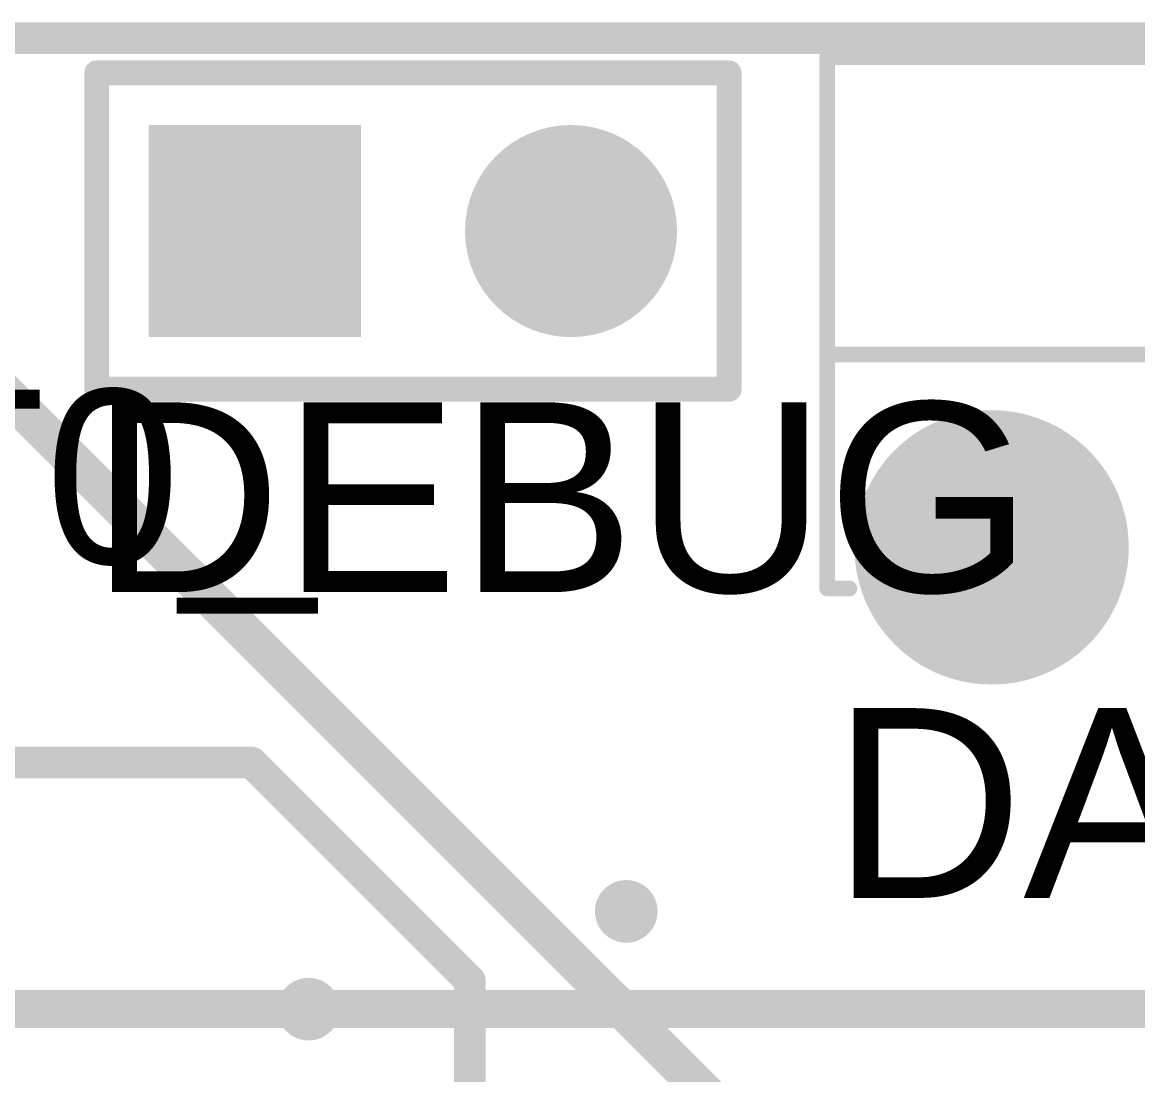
# Model space of a CAD drawing. Header units: millimetres. Extents: x -0.39 to 4.37, y -0.38 to 3.54.
# Drawn here: x 3.0603 to 3.413, y 3.1841 to 3.5168 of the extents above; entities that cross this region are included whole.
import ezdxf

# ---------------------------------------------------------------- set-up
doc = ezdxf.new("R2010")
doc.units = ezdxf.units.MM
doc.header["$MEASUREMENT"] = 0
for name, color, linetype in [('BottomLayer', 5, 'Continuous'), ('BottomSolder', 6, 'Continuous'), ('Mechanical2', 216, 'Continuous'), ('MultiLayer', 9, 'Continuous'), ('PadHoleLayer', 156, 'Continuous'), ('TopLayer', 1, 'Continuous'), ('TopOverlay', 2, 'Continuous'), ('TopSolder', 216, 'Continuous'), ('ViaHoleLayer', 16, 'Continuous')]:
    doc.layers.add(name, color=color, linetype=linetype)
doc.styles.add('Arial', font='', dxfattribs={"height": 0.2})
doc.styles.get('Arial').set_extended_font_data('Arial')

# ---------------------------------------------------------------- blocks, each defined once
blk = doc.blocks.new('HDR1X7H_235')
at = {"layer": 'BottomLayer'}
h = blk.add_hatch(color=5, dxfattribs=at)
edge = h.paths.add_edge_path()
edge.add_arc((0.6, 0), 0.03937, 0, 360)
at = {"layer": 'BottomSolder'}
h = blk.add_hatch(color=6, dxfattribs=at)
edge = h.paths.add_edge_path()
edge.add_arc((0.6, 0), 0.04337, 0, 360)
at = {"layer": 'MultiLayer'}
h = blk.add_hatch(color=9, dxfattribs=at)
edge = h.paths.add_edge_path()
edge.add_arc((0.6, 0), 0.03937, 0, 360)
at = {"layer": 'PadHoleLayer'}
h = blk.add_hatch(color=156, dxfattribs=at)
edge = h.paths.add_edge_path()
edge.add_arc((0.6, 0), 0.01969, 0, 360)
at = {"layer": 'TopLayer'}
h = blk.add_hatch(color=1, dxfattribs=at)
edge = h.paths.add_edge_path()
edge.add_arc((0.6, 0), 0.03937, 0, 360)
at = {"layer": 'TopSolder'}
h = blk.add_hatch(color=216, dxfattribs=at)
edge = h.paths.add_edge_path()
edge.add_arc((0.6, 0), 0.04337, 0, 360)
at = {"layer": 'TopOverlay', "const_width": 0.005}
for points in [[(0.652, 0.013), (0.645, 0.013)], [(0.652, 0.013), (0.652, -0.155)], [(0.652, -0.061), (-0.052, -0.061)], [(0.652, -0.155), (-0.052, -0.155)]]:
    blk.add_lwpolyline(points, dxfattribs=at)
at = {"layer": 'TopOverlay', "const_width": 0.0025}
for points in [[(0.64375, 0.013, 1), (0.64625, 0.013, 1)], [(0.65075, 0.013, 1), (0.65325, 0.013, 1)], [(0.65075, 0.013, 1), (0.65325, 0.013, 1)], [(0.65075, -0.061, 1), (0.65325, -0.061, 1)], [(0.65075, -0.155, 1), (0.65325, -0.155, 1)], [(0.65075, -0.155, 1), (0.65325, -0.155, 1)]]:
    blk.add_lwpolyline(points, format="xyb", close=True, dxfattribs=at)
blk = doc.blocks.new('HDR1X2_349')
at = {"layer": 'BottomLayer'}
blk.add_hatch(color=5, dxfattribs=at).paths.add_polyline_path([(-0.02953, 0.02953), (0.02953, 0.02953), (0.02953, -0.02953), (-0.02953, -0.02953)])
h = blk.add_hatch(color=5, dxfattribs=at)
edge = h.paths.add_edge_path()
edge.add_arc((0.1, 0), 0.02953, 0, 360)
at = {"layer": 'BottomSolder'}
blk.add_hatch(color=6, dxfattribs=at).paths.add_polyline_path([(-0.03353, 0.03353), (0.03353, 0.03353), (0.03353, -0.03353), (-0.03353, -0.03353)])
h = blk.add_hatch(color=6, dxfattribs=at)
edge = h.paths.add_edge_path()
edge.add_arc((0.1, 0), 0.03353, 0, 360)
at = {"layer": 'MultiLayer'}
blk.add_hatch(color=9, dxfattribs=at).paths.add_polyline_path([(-0.02953, 0.02953), (0.02953, 0.02953), (0.02953, -0.02953), (-0.02953, -0.02953)])
h = blk.add_hatch(color=9, dxfattribs=at)
edge = h.paths.add_edge_path()
edge.add_arc((0.1, 0), 0.02953, 0, 360)
at = {"layer": 'PadHoleLayer'}
h = blk.add_hatch(color=156, dxfattribs=at)
edge = h.paths.add_edge_path()
edge.add_arc((0, 0), 0.01772, 0, 360)
h = blk.add_hatch(color=156, dxfattribs=at)
edge = h.paths.add_edge_path()
edge.add_arc((0.1, 0), 0.01772, 0, 360)
at = {"layer": 'TopLayer'}
blk.add_hatch(color=1, dxfattribs=at).paths.add_polyline_path([(-0.02953, 0.02953), (0.02953, 0.02953), (0.02953, -0.02953), (-0.02953, -0.02953)])
h = blk.add_hatch(color=1, dxfattribs=at)
edge = h.paths.add_edge_path()
edge.add_arc((0.1, 0), 0.02953, 0, 360)
at = {"layer": 'TopSolder'}
blk.add_hatch(color=216, dxfattribs=at).paths.add_polyline_path([(-0.03353, 0.03353), (0.03353, 0.03353), (0.03353, -0.03353), (-0.03353, -0.03353)])
h = blk.add_hatch(color=216, dxfattribs=at)
edge = h.paths.add_edge_path()
edge.add_arc((0.1, 0), 0.03353, 0, 360)
at = {"layer": 'TopOverlay', "const_width": 0.00787}
for points in [[(-0.05, 0.05), (0.15, 0.05)], [(-0.05, -0.05), (-0.05, 0.05)], [(0.15, -0.05), (0.15, 0.05)], [(-0.05, -0.05), (0.15, -0.05)]]:
    blk.add_lwpolyline(points, dxfattribs=at)
at = {"layer": 'TopOverlay', "const_width": 0.00394}
for points in [[(-0.05197, 0.05, 1), (-0.04803, 0.05, 1)], [(-0.05197, 0.05, 1), (-0.04803, 0.05, 1)], [(0.14803, 0.05, 1), (0.15197, 0.05, 1)], [(0.14803, 0.05, 1), (0.15197, 0.05, 1)], [(-0.05197, -0.05, 1), (-0.04803, -0.05, 1)], [(-0.05197, -0.05, 1), (-0.04803, -0.05, 1)], [(0.14803, -0.05, 1), (0.15197, -0.05, 1)], [(0.14803, -0.05, 1), (0.15197, -0.05, 1)]]:
    blk.add_lwpolyline(points, format="xyb", close=True, dxfattribs=at)

msp = doc.modelspace()

# ---------------------------------------------------------------- hatches: boundary and pattern name
at = {"layer": 'BottomLayer'}
h = msp.add_hatch(color=5, dxfattribs=at)
edge = h.paths.add_edge_path()
edge.add_arc((3.25128, 3.23572), 0.00591, 0, 360)
h = msp.add_hatch(color=5, dxfattribs=at)
edge = h.paths.add_edge_path()
edge.add_arc((3.15082, 3.20482), 0.00591, 0, 360)
at = {"layer": 'BottomSolder'}
h = msp.add_hatch(color=6, dxfattribs=at)
edge = h.paths.add_edge_path()
edge.add_arc((3.25128, 3.23572), 0.00991, 0, 360)
h = msp.add_hatch(color=6, dxfattribs=at)
edge = h.paths.add_edge_path()
edge.add_arc((3.15082, 3.20482), 0.00991, 0, 360)
at = {"layer": 'TopLayer'}
h = msp.add_hatch(color=1, dxfattribs=at)
edge = h.paths.add_edge_path()
edge.add_arc((3.25128, 3.23572), 0.00591, 0, 360)
h = msp.add_hatch(color=1, dxfattribs=at)
edge = h.paths.add_edge_path()
edge.add_arc((3.15082, 3.20482), 0.00591, 0, 360)
at = {"layer": 'TopSolder'}
h = msp.add_hatch(color=216, dxfattribs=at)
edge = h.paths.add_edge_path()
edge.add_arc((3.25128, 3.23572), 0.00991, 0, 360)
h = msp.add_hatch(color=216, dxfattribs=at)
edge = h.paths.add_edge_path()
edge.add_arc((3.15082, 3.20482), 0.00991, 0, 360)
at = {"layer": 'ViaHoleLayer'}
h = msp.add_hatch(color=16, dxfattribs=at)
edge = h.paths.add_edge_path()
edge.add_arc((3.25128, 3.23572), 0.00394, 0, 360)
h = msp.add_hatch(color=16, dxfattribs=at)
edge = h.paths.add_edge_path()
edge.add_arc((3.15082, 3.20482), 0.00394, 0, 360)

# ---------------------------------------------------------------- linework, layer by layer
at = {"layer": 'BottomLayer'}
for points, const_width in [([(3.00382, 3.45082), (3.35639, 3.09826)], 0.012), ([(2.82982, 3.28282), (3.13282, 3.28282)], 0.01), ([(3.13282, 3.28282), (3.20182, 3.21382)], 0.01), ([(3.20182, 2.95582), (3.20182, 3.21382)], 0.01), ([(2.68982, 3.20482), (3.15082, 3.20482)], 0.012)]:
    msp.add_lwpolyline(points, dxfattribs=dict(at, const_width=const_width))
for points, const_width in [([(3.13032, 3.28282, 1), (3.13532, 3.28282, 1)], 0.005), ([(3.13032, 3.28282, 1), (3.13532, 3.28282, 1)], 0.005), ([(3.19932, 3.21382, 1), (3.20432, 3.21382, 1)], 0.005), ([(3.19932, 3.21382, 1), (3.20432, 3.21382, 1)], 0.005), ([(3.14782, 3.20482, 1), (3.15382, 3.20482, 1)], 0.006)]:
    msp.add_lwpolyline(points, format="xyb", close=True, dxfattribs=dict(at, const_width=const_width))
at = {"layer": 'Mechanical2', "const_width": 0.01}
msp.add_lwpolyline([(-0.10718, 3.51182), (4.30082, 3.51182)], dxfattribs=at)
at = {"layer": 'TopLayer', "const_width": 0.012}
msp.add_lwpolyline([(3.15082, 3.20482), (3.44482, 3.20482)], dxfattribs=at)
at = {"layer": 'TopLayer', "const_width": 0.006}
msp.add_lwpolyline([(3.14782, 3.20482, 1), (3.15382, 3.20482, 1)], format="xyb", close=True, dxfattribs=at)

# ---------------------------------------------------------------- block references
at = {"rotation": 180}
msp.add_blockref('HDR1X7H_235', (3.96682, 3.35082), dxfattribs=at)
msp.add_blockref('HDR1X2_349', (3.13382, 3.45082))

# ---------------------------------------------------------------- texts
at = {"layer": 'TopOverlay', "style": 'Arial'}
for s, height, p in [('BOOT0_', 0.055, (2.84982, 3.34571)), ('DEBUG', 0.06, (3.08182, 3.33669)), ('DATA', 0.06, (3.31632, 3.23999))]:
    msp.add_text(s, height=height, rotation=360, dxfattribs=at).set_placement(p)

doc.saveas('drawing.dxf')
